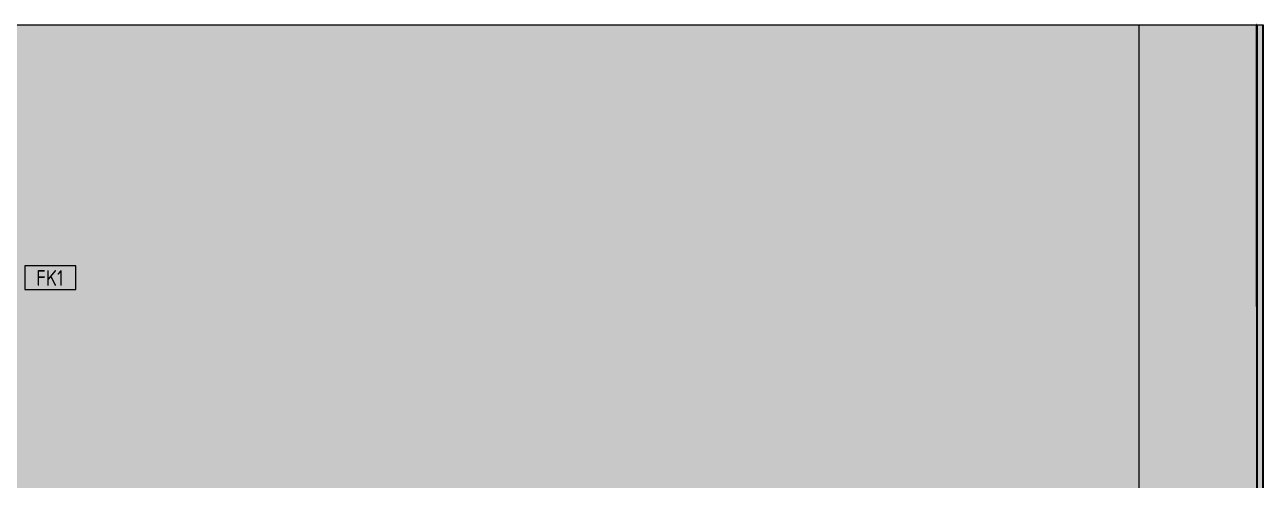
# Model space of a CAD drawing. Header units: millimetres. Extents: x 98018 to 155899, y -1987 to 21700.
# Drawn here: x 147660 to 151620, y 6645 to 8100 of the extents above; entities that cross this region are included whole.
import ezdxf

# ---------------------------------------------------------------- set-up
doc = ezdxf.new("R2010")
doc.units = ezdxf.units.MM
for name, color, linetype, lineweight in [('A-CLNG', 7, 'Continuous', 9), ('A-FLOR', 7, 'Continuous', 9), ('A-WALL-IDEN', 7, 'Continuous', 9), ('A-WALL-PATT', 7, 'Continuous', 9), ('I-WALL', 7, 'Continuous', 9)]:
    doc.layers.add(name, color=color, linetype=linetype, lineweight=lineweight)
for name, color, linetype, lineweight, true_color in [('A-CLNG-2', 7, 'Continuous', 30, 0x3c3c3c), ('A-WALL-5', 7, 'Continuous', 30, 0x3c3c3c), ('A-WALL-FNSH-3', 7, 'Continuous', 30, 0x3c3c3c), ('I-WALL-1', 7, 'Continuous', 9, 0x787878)]:
    doc.layers.add(name, color=color, linetype=linetype, lineweight=lineweight, true_color=true_color)
doc.styles.add('GOST Common_2', font='GOST_Common.ttf', dxfattribs={"width": 0.9, "height": 50})

# ---------------------------------------------------------------- blocks, each defined once
blk = doc.blocks.new('М_стена_0001 - Типоразмер_без рамки-25382661-Развертка 2_49-4')
at = {"layer": 'A-WALL-IDEN'}
for p, q in [((17353.8, 7330), (17190.5, 7330)), ((17190.5, 7330), (17190.5, 7255)), ((17353.8, 7255), (17353.8, 7330)), ((17190.5, 7255), (17353.8, 7255))]:
    blk.add_line(p, q, dxfattribs=at)

msp = doc.modelspace()

# ---------------------------------------------------------------- hatches: boundary and pattern name
at = {"layer": 'A-WALL-PATT'}
h = msp.add_hatch(color=256, dxfattribs=at)
h.paths.add_polyline_path([(144569.8, 4200), (144574.8, 4200), (144574.8, 6300), (145674.8, 6300), (145674.8, 4250), (151223.8, 4250), (151223.8, 8100), (144390.8, 8100), (144390.8, 4250), (144569.8, 4250)])
h.paths.add_polyline_path([(146096.5, 4300), (146076.5, 4300), (146076.5, 6300), (151075.5, 6300), (151075.5, 4300), (146815.5, 4300)])
h.paths.add_polyline_path([(144547.8, 5059), (144466.8, 5059), (144466.8, 5141), (144548.8, 5141), (144548.8, 5059)])
h.paths.add_polyline_path([(144480.8, 5060), (144547.8, 5060), (144547.8, 5140), (144467.8, 5140), (144467.8, 5060), (144479.8, 5060)])
h.paths.add_polyline_path([(144480.8, 5062), (144469.8, 5062), (144469.8, 5138), (144545.8, 5138), (144545.8, 5062), (144533.5, 5062)])
h.paths.add_polyline_path([(144479.8, 5072), (144535.8, 5072), (144535.8, 5128), (144479.8, 5128), (144479.8, 5073)])
h.paths.add_polyline_path([(144480.8, 5073), (144480.8, 5127), (144534.8, 5127), (144534.8, 5073), (144533.5, 5073)])
msp.add_hatch(color=256, dxfattribs=at).paths.add_polyline_path([(151223.8, 4200), (151224.8, 4200), (151224.8, 8100), (151223.8, 8100), (151223.8, 4200.4)])
h = msp.add_hatch(color=256, dxfattribs=at)
h.paths.add_polyline_path([(151244.8, 4200), (151258.8, 4200), (151258.8, 4700), (151599.8, 4700.1), (151599.8, 4704), (151239.4, 4704), (151239.4, 4720), (151599.8, 4720.1), (151599.8, 7200), (151598.8, 7200), (151598.8, 8100), (151224.8, 8100), (151224.8, 4200), (151241.2, 4200)])
h.paths.add_polyline_path([(151548.8, 4200), (151598.8, 4200), (151598.8, 4300), (151548.8, 4300)])
h.paths.add_polyline_path([(151244.8, 4300), (151239.4, 4300), (151239.4, 4670), (151255.4, 4670), (151255.4, 4300), (151253.9, 4300)])
at = {"layer": 'I-WALL-1'}
h = msp.add_hatch(dxfattribs=at)
h.set_pattern_fill('FP_20', color=256, style=0, pattern_type=2)
h.set_pattern_definition([(0, (130469.836, 0), (30.48, 7.62), [2.515, -20.345, 2.515, -20.345, -121.92]), (0, (130469.836, 0), (30.48, 7.62), [-45.72, 2.515, -43.205, 2.515, -20.345, -53.34]), (0, (130469.836, 0), (30.48, 7.62), [-114.3, 2.515, -12.725, 2.515, -35.585]), (120, (130481.266, 3.81), (-21.8391136, 22.5864543), [2.515, -20.345, 2.515, -20.345, -121.92]), (120, (130481.266, 3.81), (-21.8391136, 22.5864543), [-45.72, 2.515, -43.205, 2.515, -20.345, -53.34]), (120, (130481.266, 3.81), (-21.8391136, 22.5864543), [-114.3, 2.515, -12.725, 2.515, -35.585]), (240, (130485.076, 19.05), (-8.6408864, -30.2064543), [2.515, -20.345, 2.515, -20.345, -121.92]), (240, (130485.076, 19.05), (-8.6408864, -30.2064543), [-45.72, 2.515, -43.205, 2.515, -20.345, -53.34]), (240, (130485.076, 19.05), (-8.6408864, -30.2064543), [-114.3, 2.515, -12.725, 2.515, -35.585])])
h.paths.add_polyline_path([(151613.4, 4200), (151619.8, 4200), (151619.8, 8100), (151599.8, 8100), (151599.8, 4200), (151611.9, 4200)])

# ---------------------------------------------------------------- linework, layer by layer
at = {"layer": 'A-CLNG'}
msp.add_line((151620, 7179.3), (151619.8, 7179.3), dxfattribs=at)
at = {"layer": 'A-CLNG-2'}
for p, q in [((151620, 7200), (151619.8, 7200)), ((151619.8, 7180), (151620, 7180))]:
    msp.add_line(p, q, dxfattribs=at)
at = {"layer": 'A-FLOR'}
msp.add_line((143932.9, 8100), (151620, 8100), dxfattribs=at)
at = {"layer": 'A-WALL-5'}
for p, q in [((151599.8, 8100.3), (151599.8, 4700)), ((151619.8, 4200), (151619.8, 8100.3))]:
    msp.add_line(p, q, dxfattribs=at)
at = {"layer": 'A-WALL-FNSH-3'}
for p, q in [((151598.8, 8100), (151598.8, 7200)), ((151599.8, 8100), (151598.8, 8100)), ((151598.8, 7200), (151599.8, 7200))]:
    msp.add_line(p, q, dxfattribs=at)
at = {"layer": 'I-WALL'}
msp.add_line((151223.8, 4200), (151223.8, 8100), dxfattribs=at)

# ---------------------------------------------------------------- block references
at = {"layer": 'A-WALL-IDEN'}
msp.add_blockref('М_стена_0001 - Типоразмер_без рамки-25382661-Развертка 2_49-4', (130469.8, 0), dxfattribs=at)

# ---------------------------------------------------------------- texts
at = {"layer": 'A-WALL-IDEN', "insert": (147697.1, 7316.4), "char_height": 50, "width": 111.835, "attachment_point": 1, "style": 'GOST Common_2'}
msp.add_mtext('FK1', dxfattribs=at)

doc.saveas('drawing.dxf')
